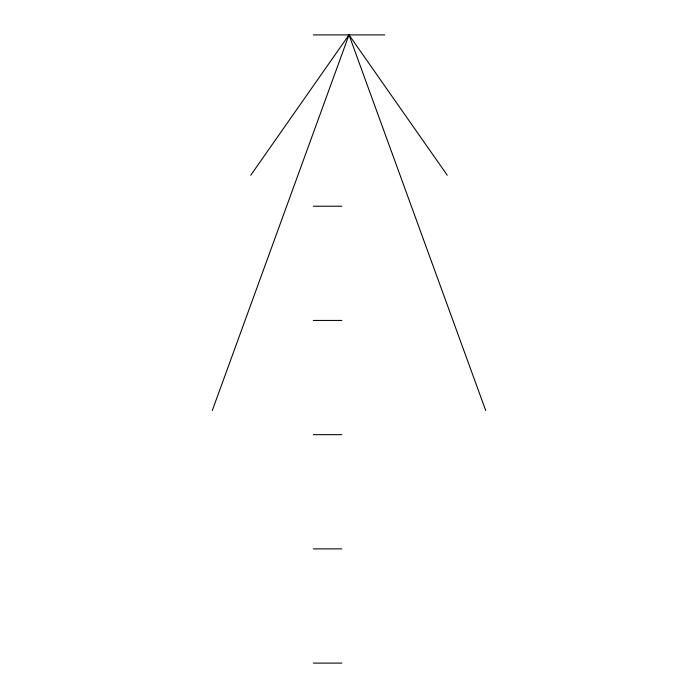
<?xml version="1.0" encoding="UTF-8"?>
<svg xmlns="http://www.w3.org/2000/svg" width="698" height="698" viewBox="0 0 698 698"><rect width="100%" height="100%" fill="white"/><g stroke="black" fill="none" stroke-linecap="round" stroke-linejoin="round"><path stroke-width="1.05" d="M212.271 410.555L349 34.9L447.27 175.242M250.73 175.242L349 34.9L485.729 410.555M313.306 34.9L384.694 34.9M313.306 206.224L341.863 206.224M313.306 320.443L341.863 320.443M313.306 434.662L341.863 434.662M313.306 548.881L341.863 548.881M313.306 663.1L341.863 663.1"/></g></svg>
